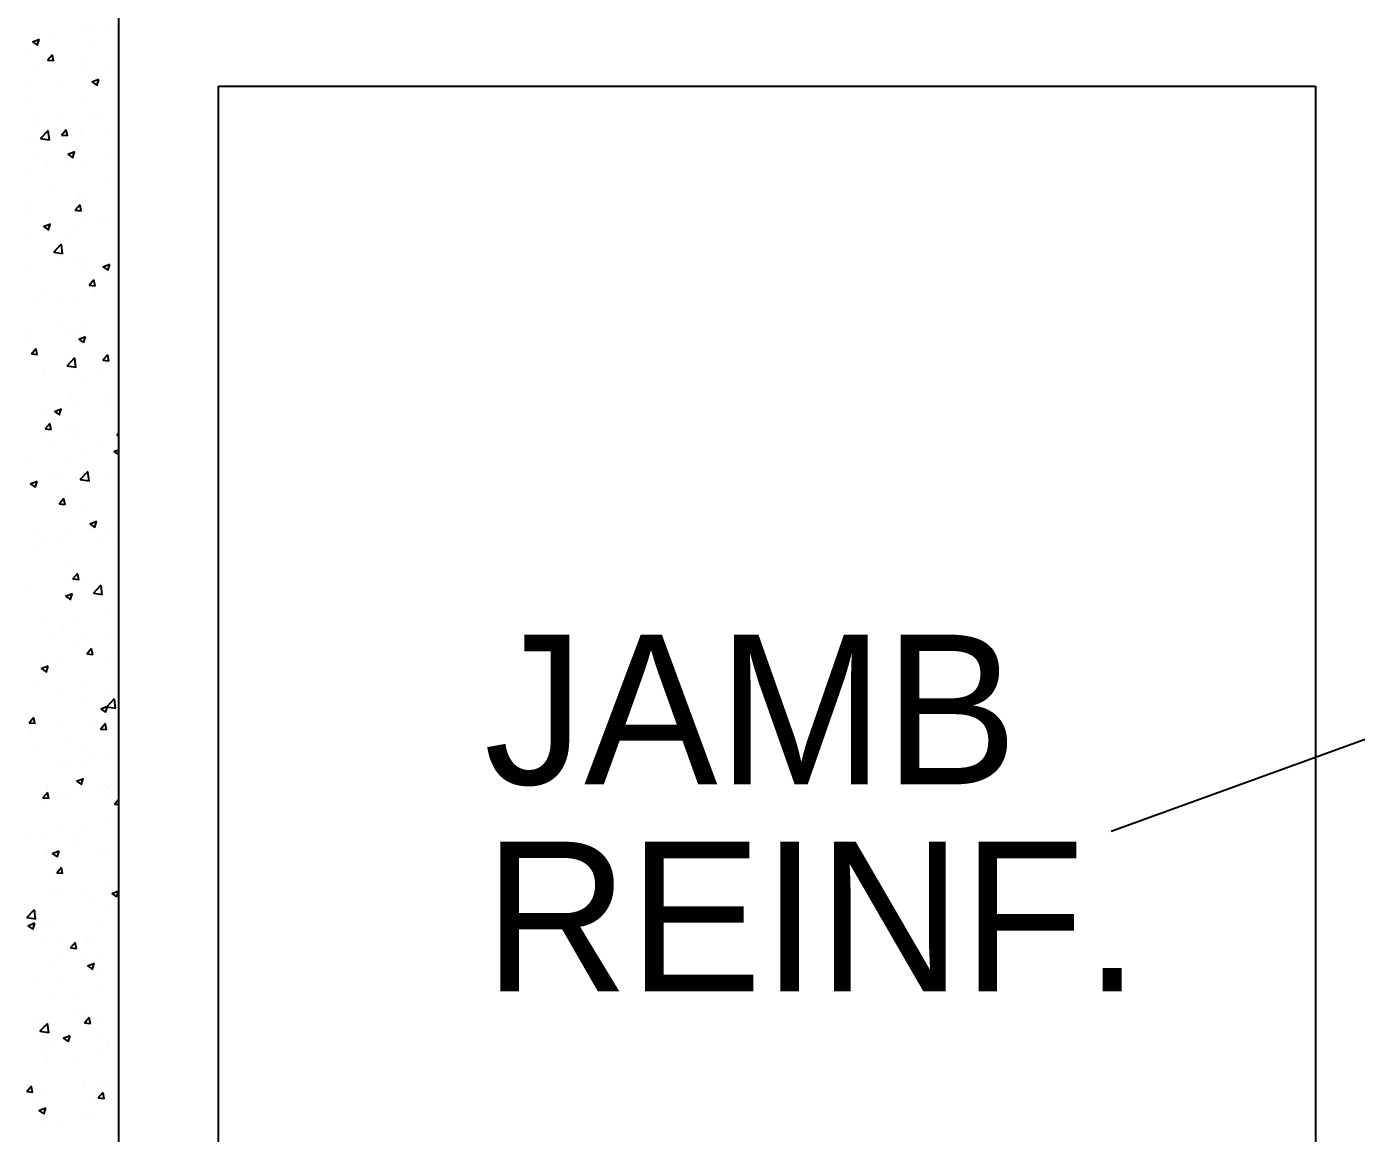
# Model space of a CAD drawing. Header units: metres. Extents: x 2267204 to 2267561, y 3771 to 3959.
# Drawn here: x 2267522.123 to 2267523.67, y 3940.359 to 3941.646 of the extents above; entities that cross this region are included whole.
import ezdxf

# ---------------------------------------------------------------- set-up
doc = ezdxf.new("R2010")
doc.units = ezdxf.units.M
doc.header["$LTSCALE"] = 3.5
doc.header["$MEASUREMENT"] = 0
doc.layers.get('0').update_dxf_attribs({"linetype": 'CONTINUOUS'})
doc.styles.add('Romantic', font='GOTHIC.TTF')

# ---------------------------------------------------------------- blocks, each defined once
blk = doc.blocks.new('A$C267C1C9C')
for p, q in [((4886.74, 2458.231), (4886.74, 2586.09)), ((4882.862, 2583.753), (4882.862, 2583.753)), ((4883.511, 2583.782), (4883.511, 2583.782)), ((4885.206, 2584.075), (4885.206, 2584.075)), ((4885.687, 2584.249), (4885.687, 2584.249)), ((4886.174, 2584.239), (4886.174, 2584.239)), ((4882.555, 2583.173), (4882.555, 2583.173)), ((4882.791, 2583.554), (4883.111, 2583.677)), ((4882.791, 2583.554), (4883.018, 2583.401)), ((4883.015, 2583.379), (4883.107, 2583.655)), ((4885.438, 2583.552), (4885.438, 2583.552)), ((4886.582, 2583.703), (4886.582, 2583.703)), ((4883.487, 2582.718), (4883.707, 2582.98)), ((4883.487, 2582.718), (4883.76, 2582.694)), ((4883.757, 2582.671), (4883.704, 2582.958)), ((4883.815, 2582.541), (4883.815, 2582.541)), ((4885.151, 2582.555), (4885.151, 2582.555)), ((4882.806, 2582.233), (4882.806, 2582.233)), ((4885.255, 2582.184), (4885.255, 2582.184)), ((4885.38, 2581.902), (4885.38, 2581.902)), ((4886.253, 2582.438), (4886.253, 2582.438)), ((4882.592, 2581.727), (4882.592, 2581.727)), ((4884.237, 2581.751), (4884.237, 2581.751)), ((4885.517, 2581.716), (4885.837, 2581.839)), ((4885.517, 2581.716), (4885.744, 2581.563)), ((4885.74, 2581.54), (4885.833, 2581.816)), ((4891.307, 2581.523), (4941.537, 2581.523)), ((4891.307, 2462.798), (4891.307, 2581.523)), ((4941.537, 2581.523), (4941.537, 2462.798)), ((4882.751, 2580.713), (4882.751, 2580.713)), ((4885.095, 2581.035), (4885.095, 2581.035)), ((4882.926, 2580.208), (4882.926, 2580.208)), ((4884.179, 2580.101), (4884.179, 2580.101)), ((4885.364, 2580.105), (4885.364, 2580.105)), ((4885.908, 2580.328), (4885.908, 2580.328)), ((4883.036, 2579.95), (4883.036, 2579.95)), ((4883.164, 2579.132), (4883.52, 2579.503)), ((4883.566, 2579.051), (4883.516, 2579.485)), ((4883.889, 2579.594), (4883.889, 2579.594)), ((4884.121, 2579.283), (4884.341, 2579.545)), ((4884.39, 2579.237), (4884.337, 2579.523)), ((4885.04, 2579.514), (4885.04, 2579.514)), ((4886.327, 2579.491), (4886.327, 2579.491)), ((4882.695, 2579.193), (4882.695, 2579.193)), ((4883.164, 2579.132), (4883.57, 2579.069)), ((4884.121, 2579.283), (4884.394, 2579.259)), ((4885.067, 2579.459), (4885.067, 2579.459)), ((4882.978, 2578.3), (4882.978, 2578.3)), ((4884.406, 2578.404), (4884.726, 2578.527)), ((4884.406, 2578.404), (4884.633, 2578.251)), ((4884.629, 2578.229), (4884.722, 2578.505)), ((4884.707, 2578.527), (4884.707, 2578.527)), ((4886.161, 2578.457), (4886.161, 2578.457)), ((4882.64, 2577.673), (4882.64, 2577.673)), ((4883.498, 2578), (4883.498, 2578)), ((4884.455, 2577.784), (4884.455, 2577.784)), ((4884.984, 2577.994), (4884.984, 2577.994)), ((4886.39, 2577.106), (4886.39, 2577.106)), ((4883.506, 2576.726), (4883.506, 2576.726)), ((4884.929, 2576.474), (4884.929, 2576.474)), ((4882.579, 2575.945), (4882.579, 2575.945)), ((4882.584, 2576.153), (4882.584, 2576.153)), ((4884.754, 2575.848), (4884.975, 2576.11)), ((4884.754, 2575.848), (4885.027, 2575.824)), ((4885.024, 2575.802), (4884.971, 2576.088)), ((4885.242, 2576.402), (4885.242, 2576.402)), ((4883.295, 2575.093), (4883.614, 2575.216)), ((4883.566, 2575.45), (4883.566, 2575.45)), ((4885.189, 2575.305), (4885.189, 2575.305)), ((4886.004, 2575.347), (4886.004, 2575.347)), ((4886.332, 2575.455), (4886.332, 2575.455)), ((4882.529, 2574.633), (4882.529, 2574.633)), ((4883.295, 2575.093), (4883.522, 2574.94)), ((4883.518, 2574.918), (4883.611, 2575.194)), ((4884.529, 2574.837), (4884.529, 2574.837)), ((4884.873, 2574.954), (4884.873, 2574.954)), ((4883.77, 2573.928), (4884.125, 2574.298)), ((4884.172, 2573.847), (4884.121, 2574.281)), ((4883.77, 2573.928), (4884.176, 2573.865)), ((4883.987, 2573.504), (4883.987, 2573.504)), ((4884.818, 2573.434), (4884.818, 2573.434)), ((4885.053, 2573.677), (4885.053, 2573.677)), ((4885.13, 2573.654), (4885.13, 2573.654)), ((4882.658, 2573.129), (4882.658, 2573.129)), ((4885.095, 2573.026), (4885.095, 2573.026)), ((4886.02, 2573.255), (4886.34, 2573.377)), ((4886.02, 2573.255), (4886.248, 2573.101)), ((4886.244, 2573.079), (4886.336, 2573.355)), ((4883.484, 2572.217), (4883.484, 2572.217)), ((4885.388, 2572.413), (4885.608, 2572.676)), ((4885.388, 2572.413), (4885.661, 2572.389)), ((4885.657, 2572.367), (4885.604, 2572.653)), ((4886.147, 2572.674), (4886.147, 2572.674)), ((4882.786, 2571.703), (4882.786, 2571.703)), ((4883.929, 2571.853), (4883.929, 2571.853)), ((4884.762, 2571.914), (4884.762, 2571.914)), ((4885.659, 2572.081), (4885.659, 2572.081)), ((4884.206, 2570.693), (4884.206, 2570.693)), ((4884.707, 2570.394), (4884.707, 2570.394)), ((4885.228, 2570.619), (4885.228, 2570.619)), ((4886.644, 2570.59), (4886.644, 2570.59)), ((4882.565, 2570.162), (4882.565, 2570.162)), ((4882.728, 2570.052), (4882.728, 2570.052)), ((4882.731, 2570.182), (4882.731, 2570.182)), ((4884.457, 2570.28), (4884.457, 2570.28)), ((4884.909, 2569.943), (4885.229, 2570.066)), ((4884.909, 2569.943), (4885.136, 2569.79)), ((4885.133, 2569.768), (4885.225, 2570.044)), ((4885.169, 2570.079), (4885.169, 2570.079)), ((4882.746, 2569.265), (4882.967, 2569.527)), ((4882.746, 2569.265), (4883.019, 2569.241)), ((4883.016, 2569.219), (4882.963, 2569.505)), ((4886.022, 2568.978), (4886.242, 2569.241)), ((4886.291, 2568.932), (4886.238, 2569.218)), ((4884.375, 2568.724), (4884.731, 2569.094)), ((4884.375, 2568.724), (4884.781, 2568.661)), ((4884.651, 2568.874), (4884.651, 2568.874)), ((4884.777, 2568.643), (4884.727, 2569.077)), ((4886.022, 2568.978), (4886.295, 2568.954)), ((4886.14, 2568.859), (4886.14, 2568.859)), ((4883.256, 2568.479), (4883.256, 2568.479)), ((4883.297, 2568.372), (4883.297, 2568.372)), ((4885.735, 2568.269), (4885.735, 2568.269)), ((4884.595, 2567.353), (4884.595, 2567.353)), ((4885.04, 2567.895), (4885.04, 2567.895)), ((4883.798, 2566.632), (4884.118, 2566.755)), ((4884.022, 2566.457), (4884.114, 2566.733)), ((4884.939, 2567.058), (4884.939, 2567.058)), ((4886.082, 2567.208), (4886.082, 2567.208)), ((4886.134, 2566.892), (4886.134, 2566.892)), ((4883.38, 2565.83), (4883.6, 2566.092)), ((4883.471, 2566.435), (4883.471, 2566.435)), ((4883.798, 2566.632), (4884.025, 2566.479)), ((4883.38, 2565.83), (4883.653, 2565.806)), ((4883.649, 2565.784), (4883.596, 2566.07)), ((4884.54, 2565.833), (4884.54, 2565.833)), ((4884.846, 2565.935), (4884.846, 2565.935)), ((4886.61, 2565.635), (4886.61, 2565.635)), ((4886.655, 2565.544), (4886.74, 2565.645)), ((4886.655, 2565.544), (4886.74, 2565.536)), ((4883.371, 2565.425), (4883.371, 2565.425)), ((4883.737, 2565.257), (4883.737, 2565.257)), ((4884.88, 2565.407), (4884.88, 2565.407)), ((4885.809, 2565.322), (4885.809, 2565.322)), ((4886.524, 2564.794), (4886.74, 2564.876)), ((4882.552, 2564.38), (4882.552, 2564.38)), ((4884.484, 2564.313), (4884.484, 2564.313)), ((4885.215, 2564.837), (4885.215, 2564.837)), ((4886.524, 2564.794), (4886.74, 2564.648)), ((4884.981, 2563.52), (4885.336, 2563.89)), ((4885.383, 2563.439), (4885.332, 2563.873)), ((4885.409, 2563.834), (4885.409, 2563.834)), ((4882.536, 2563.456), (4882.536, 2563.456)), ((4882.687, 2563.321), (4883.007, 2563.443)), ((4882.687, 2563.321), (4882.914, 2563.168)), ((4882.911, 2563.145), (4883.003, 2563.421)), ((4883.679, 2563.606), (4883.679, 2563.606)), ((4883.937, 2563.614), (4883.937, 2563.614)), ((4884.981, 2563.52), (4885.387, 2563.457)), ((4886.375, 2563.511), (4886.375, 2563.511)), ((4886.735, 2563.085), (4886.735, 2563.085)), ((4884.014, 2562.395), (4884.234, 2562.658)), ((4884.283, 2562.349), (4884.23, 2562.635)), ((4884.429, 2562.793), (4884.429, 2562.793)), ((4884.014, 2562.395), (4884.286, 2562.371)), ((4884.207, 2562.033), (4884.207, 2562.033)), ((4885.026, 2562.112), (4885.026, 2562.112)), ((4883.048, 2561.281), (4883.048, 2561.281)), ((4884.373, 2561.273), (4884.373, 2561.273)), ((4885.413, 2561.482), (4885.733, 2561.605)), ((4885.413, 2561.482), (4885.64, 2561.329)), ((4885.636, 2561.307), (4885.729, 2561.583)), ((4886.68, 2561.565), (4886.68, 2561.565)), ((4883.458, 2560.653), (4883.458, 2560.653)), ((4884.011, 2560.667), (4884.011, 2560.667)), ((4885.486, 2561.178), (4885.486, 2561.178)), ((4885.89, 2560.611), (4885.89, 2560.611)), ((4886.121, 2561.11), (4886.121, 2561.11)), ((4883.006, 2560.232), (4883.006, 2560.232)), ((4886.449, 2560.564), (4886.449, 2560.564)), ((4886.624, 2560.045), (4886.624, 2560.045)), ((4884.318, 2559.753), (4884.318, 2559.753)), ((4884.577, 2558.856), (4884.577, 2558.856)), ((4884.647, 2558.961), (4884.867, 2559.223)), ((4884.647, 2558.961), (4884.92, 2558.937)), ((4884.689, 2558.81), (4884.689, 2558.81)), ((4884.916, 2558.914), (4884.864, 2559.201)), ((4885.201, 2559.055), (4885.201, 2559.055)), ((4885.832, 2558.961), (4885.832, 2558.961)), ((4882.538, 2558.597), (4882.538, 2558.597)), ((4884.262, 2558.233), (4884.262, 2558.233)), ((4884.302, 2558.171), (4884.622, 2558.294)), ((4884.302, 2558.171), (4884.529, 2558.018)), ((4884.525, 2557.996), (4884.618, 2558.271)), ((4885.586, 2558.316), (4885.942, 2558.686)), ((4885.586, 2558.316), (4885.992, 2558.253)), ((4885.988, 2558.235), (4885.938, 2558.669)), ((4886.569, 2558.525), (4886.569, 2558.525)), ((4883.487, 2557.009), (4883.487, 2557.009)), ((4884.631, 2557.16), (4884.631, 2557.16)), ((4886.36, 2557.387), (4886.36, 2557.387)), ((4886.513, 2557.005), (4886.513, 2557.005)), ((4883.688, 2556.523), (4883.688, 2556.523)), ((4884.207, 2556.713), (4884.207, 2556.713)), ((4886.126, 2556.42), (4886.126, 2556.42)), ((4884.651, 2555.91), (4884.651, 2555.91)), ((4885.013, 2556.33), (4885.013, 2556.33)), ((4885.281, 2555.526), (4885.501, 2555.788)), ((4885.55, 2555.48), (4885.497, 2555.766)), ((4883.429, 2555.359), (4883.429, 2555.359)), ((4884.151, 2555.192), (4884.151, 2555.192)), ((4885.159, 2555.586), (4885.159, 2555.586)), ((4885.281, 2555.526), (4885.554, 2555.502)), ((4886.107, 2555.327), (4886.107, 2555.327)), ((4886.458, 2555.485), (4886.458, 2555.485)), ((4883.191, 2554.86), (4883.511, 2554.982)), ((4883.191, 2554.86), (4883.418, 2554.706)), ((4883.414, 2554.684), (4883.507, 2554.96)), ((4883.444, 2554.87), (4883.444, 2554.87)), ((4882.78, 2554.202), (4882.78, 2554.202)), ((4885.217, 2554.099), (4885.217, 2554.099)), ((4886.402, 2553.965), (4886.402, 2553.965)), ((4883.957, 2553.785), (4883.957, 2553.785)), ((4884.096, 2553.672), (4884.096, 2553.672)), ((4886.191, 2553.112), (4886.547, 2553.482)), ((4886.593, 2553.031), (4886.543, 2553.465)), ((4932.177, 2547.414), (4948.613, 2553.38)), ((4882.525, 2552.815), (4882.525, 2552.815)), ((4885.188, 2553.272), (4885.188, 2553.272)), ((4885.916, 2553.021), (4886.236, 2553.144)), ((4885.916, 2553.021), (4886.144, 2552.868)), ((4886.14, 2552.846), (4886.232, 2553.122)), ((4886.191, 2553.112), (4886.597, 2553.049)), ((4882.639, 2552.377), (4882.859, 2552.64)), ((4882.639, 2552.377), (4882.912, 2552.354)), ((4882.908, 2552.331), (4882.855, 2552.618)), ((4884.04, 2552.152), (4884.04, 2552.152)), ((4885.64, 2552.364), (4885.64, 2552.364)), ((4885.914, 2552.091), (4886.134, 2552.353)), ((4885.914, 2552.091), (4886.187, 2552.067)), ((4886.184, 2552.045), (4886.131, 2552.331)), ((4886.347, 2552.445), (4886.347, 2552.445)), ((4882.756, 2551.984), (4882.756, 2551.984)), ((4884.328, 2551.766), (4884.328, 2551.766)), ((4882.853, 2551.255), (4882.853, 2551.255)), ((4885.291, 2551.152), (4885.291, 2551.152)), ((4886.291, 2550.924), (4886.291, 2550.924)), ((4883.985, 2550.632), (4883.985, 2550.632)), ((4884.439, 2550.563), (4884.439, 2550.563)), ((4884.999, 2550.548), (4884.999, 2550.548)), ((4885.582, 2550.713), (4885.582, 2550.713)), ((4884.805, 2549.71), (4885.125, 2549.833)), ((4884.805, 2549.71), (4885.033, 2549.557)), ((4885.029, 2549.534), (4885.121, 2549.81)), ((4883.273, 2548.943), (4883.493, 2549.205)), ((4883.42, 2549.444), (4883.42, 2549.444)), ((4883.431, 2549.088), (4883.431, 2549.088)), ((4883.542, 2548.897), (4883.489, 2549.183)), ((4883.929, 2549.112), (4883.929, 2549.112)), ((4885.857, 2549.341), (4885.857, 2549.341)), ((4886.094, 2549.545), (4886.094, 2549.545)), ((4886.11, 2549.14), (4886.11, 2549.14)), ((4886.236, 2549.404), (4886.236, 2549.404)), ((4883.238, 2548.762), (4883.238, 2548.762)), ((4883.273, 2548.943), (4883.546, 2548.919)), ((4884.381, 2548.912), (4884.381, 2548.912)), ((4886.548, 2548.656), (4886.74, 2548.885)), ((4886.548, 2548.656), (4886.74, 2548.639)), ((4886.18, 2547.884), (4886.18, 2547.884)), ((4883.874, 2547.592), (4883.874, 2547.592)), ((4884.909, 2547.339), (4884.909, 2547.339)), ((4885.175, 2547.49), (4885.175, 2547.49)), ((4882.53, 2547.111), (4882.53, 2547.111)), ((4883.179, 2547.111), (4883.179, 2547.111)), ((4884.968, 2547.008), (4884.968, 2547.008)), ((4883.493, 2546.498), (4883.493, 2546.498)), ((4883.694, 2546.398), (4884.014, 2546.521)), ((4883.694, 2546.398), (4883.921, 2546.245)), ((4883.818, 2546.072), (4883.818, 2546.072)), ((4883.918, 2546.223), (4884.01, 2546.499)), ((4885.931, 2546.395), (4885.931, 2546.395)), ((4886.125, 2546.364), (4886.125, 2546.364)), ((4883.708, 2545.538), (4883.708, 2545.538)), ((4883.906, 2545.508), (4884.126, 2545.77)), ((4883.906, 2545.508), (4884.179, 2545.484)), ((4884.175, 2545.462), (4884.123, 2545.748)), ((4886.591, 2545.918), (4886.591, 2545.918)), ((4884.986, 2544.765), (4884.986, 2544.765)), ((4886.069, 2544.844), (4886.069, 2544.844)), ((4883.763, 2544.552), (4883.763, 2544.552)), ((4884.059, 2544.687), (4884.059, 2544.687)), ((4886.42, 2544.56), (4886.74, 2544.683)), ((4886.42, 2544.56), (4886.647, 2544.407)), ((4886.497, 2544.584), (4886.497, 2544.584)), ((4886.533, 2544.267), (4886.533, 2544.267)), ((4886.643, 2544.385), (4886.736, 2544.661)), ((4882.529, 2543.46), (4882.884, 2543.83)), ((4882.931, 2543.379), (4882.88, 2543.813)), ((4885.39, 2544.117), (4885.39, 2544.117)), ((4886.08, 2543.763), (4886.08, 2543.763)), ((4882.529, 2543.46), (4882.935, 2543.397)), ((4882.583, 2543.087), (4882.903, 2543.21)), ((4882.583, 2543.087), (4882.81, 2542.934)), ((4882.807, 2542.912), (4882.899, 2543.188)), ((4883.417, 2543.305), (4883.417, 2543.305)), ((4883.707, 2543.032), (4883.707, 2543.032)), ((4886.014, 2543.324), (4886.014, 2543.324)), ((4883.17, 2542.354), (4883.17, 2542.354)), ((4884.54, 2542.073), (4884.76, 2542.335)), ((4885.332, 2542.466), (4885.332, 2542.466)), ((4884.133, 2541.74), (4884.133, 2541.74)), ((4884.189, 2542.316), (4884.189, 2542.316)), ((4884.54, 2542.073), (4884.813, 2542.049)), ((4884.809, 2542.027), (4884.756, 2542.313)), ((4885.608, 2542.251), (4885.608, 2542.251)), ((4885.958, 2541.804), (4885.958, 2541.804)), ((4883.651, 2541.511), (4883.651, 2541.511)), ((4885.161, 2541.707), (4885.161, 2541.707)), ((4885.309, 2541.249), (4885.629, 2541.371)), ((4885.309, 2541.249), (4885.536, 2541.095)), ((4885.532, 2541.073), (4885.625, 2541.349)), ((4886.571, 2541.637), (4886.571, 2541.637)), ((4882.988, 2540.515), (4882.988, 2540.515)), ((4884.131, 2540.665), (4884.131, 2540.665)), ((4885.86, 2540.893), (4885.86, 2540.893)), ((4883.596, 2539.991), (4883.596, 2539.991)), ((4884.699, 2539.929), (4884.699, 2539.929)), ((4885.902, 2540.284), (4885.902, 2540.284)), ((4882.93, 2538.864), (4882.93, 2538.864)), ((4884.659, 2539.092), (4884.659, 2539.092)), ((4884.973, 2538.983), (4884.973, 2538.983)), ((4885.173, 2538.638), (4885.394, 2538.901)), ((4885.443, 2538.592), (4885.39, 2538.878)), ((4885.847, 2538.763), (4885.847, 2538.763)), ((4883.134, 2538.256), (4883.49, 2538.626)), ((4883.134, 2538.256), (4883.54, 2538.193)), ((4883.536, 2538.175), (4883.486, 2538.608)), ((4883.54, 2538.471), (4883.54, 2538.471)), ((4885.173, 2538.638), (4885.446, 2538.614)), ((4883.404, 2537.523), (4883.404, 2537.523)), ((4883.81, 2537.596), (4883.81, 2537.596)), ((4884.198, 2537.937), (4884.518, 2538.06)), ((4884.198, 2537.937), (4884.425, 2537.784)), ((4884.421, 2537.762), (4884.514, 2538.038)), ((4886.067, 2537.98), (4886.067, 2537.98)), ((4886.248, 2537.493), (4886.248, 2537.493)), ((4886.342, 2537.67), (4886.342, 2537.67)), ((4883.458, 2537.291), (4883.458, 2537.291)), ((4883.485, 2536.951), (4883.485, 2536.951)), ((4884.773, 2536.983), (4884.773, 2536.983)), ((4885.791, 2537.243), (4885.791, 2537.243)), ((4882.532, 2535.49), (4882.752, 2535.752)), ((4882.801, 2535.444), (4882.748, 2535.73)), ((4885.14, 2535.869), (4885.14, 2535.869)), ((4885.148, 2535.925), (4885.148, 2535.925)), ((4885.736, 2535.723), (4885.736, 2535.723)), ((4886.283, 2536.02), (4886.283, 2536.02)), ((4882.532, 2535.49), (4882.805, 2535.466)), ((4882.902, 2535.275), (4882.902, 2535.275)), ((4883.429, 2535.431), (4883.429, 2535.431)), ((4885.339, 2535.172), (4885.339, 2535.172)), ((4885.807, 2535.204), (4886.027, 2535.466)), ((4885.807, 2535.204), (4886.08, 2535.18)), ((4886.076, 2535.157), (4886.023, 2535.444)), ((4883.087, 2534.626), (4883.407, 2534.749)), ((4883.087, 2534.626), (4883.314, 2534.473)), ((4883.31, 2534.451), (4883.403, 2534.727)), ((4883.374, 2533.911), (4883.374, 2533.911)), ((4883.939, 2534.068), (4883.939, 2534.068)), ((4885.082, 2534.219), (4885.082, 2534.219)), ((4885.68, 2534.203), (4885.68, 2534.203))]:
    blk.add_line(p, q)
at = {"style": 'Romantic'}
for s, p in [('JAMB', (4903.469, 2549.56)), ('REINF.', (4903.469, 2540.082))]:
    blk.add_text(s, height=6.8496, dxfattribs=at).set_placement(p)

msp = doc.modelspace()

# ---------------------------------------------------------------- block references
at = {"ltscale": 400, "xscale": 0.0254007739713416, "yscale": 0.0254007739713416, "zscale": 0.0254007739713416}
msp.add_blockref('A$C267C1C9C', (2267398.10333, 3876.00377), dxfattribs=at)

doc.saveas('drawing.dxf')
